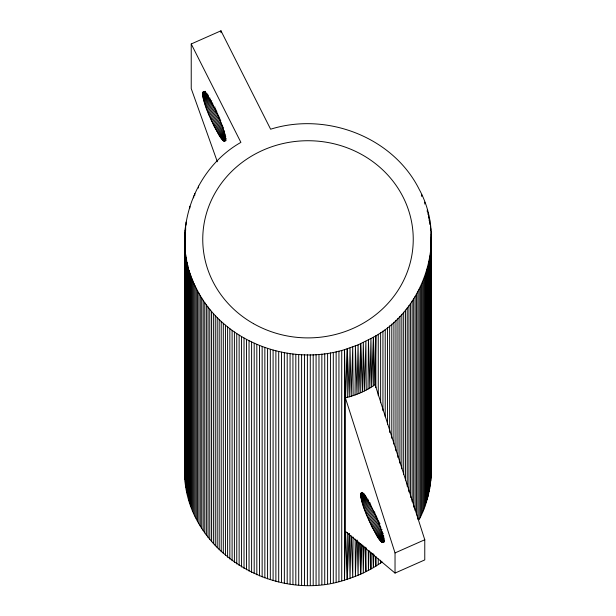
<?xml version="1.0" encoding="UTF-8"?>
<svg xmlns="http://www.w3.org/2000/svg" width="616" height="616" viewBox="0 0 616 616"><rect width="100%" height="100%" fill="white"/><g stroke="black" fill="none" stroke-linecap="round" stroke-linejoin="round"><path stroke-width="0.92" d="M185.046 460.552C176.261 544.914 271.048 606.406 347.27 579.186L347.324 532.532M382.166 561.969C371.525 569.484 359.69 575.275 347.27 579.186L345.368 531.354L395.033 573.08L424.77 559.913L424.77 539.762L375.106 384.654L373.411 337.245L358.073 344.883L344.513 349.657L344.513 580.026L345.368 531.354L345.368 397.82C355.324 395.541 364.818 391.399 373.365 385.816L373.411 337.245C424.131 309.763 447.316 240.933 419.311 189.559C393.023 136.683 326.11 111.712 270.624 129.214L220.959 30.8L191.23 43.967L191.23 88.596L217.348 161.769M355.047 394.979L355.409 345.961L356.949 394.263L358.073 344.883L358.835 393.509L360.707 343.759L362.562 391.861L363.309 342.565L364.403 390.968L365.889 341.318L366.227 390.028M366.058 547.639L365.889 571.687L365.134 547.116M368.037 389.043L368.43 340.017L369.831 388.011L370.94 338.661L371.61 386.94L373.411 337.245M353.068 537.013L352.722 577.338L351.451 536.698M371.163 552.683L370.94 569.022L370.547 552.036M419.173 289.327L419.173 519.688C428.597 501.385 432.802 480.395 430.884 459.882M358.589 542.095L358.073 575.252L357.257 540.093M191.23 43.967L240.895 142.381C191.514 170.239 169.223 237.614 196.304 288.303C222.184 341.372 288.935 366.774 344.513 349.657L345.368 397.82L395.033 552.922L395.033 573.08M363.902 546.307L363.309 572.934L362.886 545.299M351.051 535.751L350.011 578.293L349.334 533.687M368.999 550.396L368.43 570.385L368.268 550.365M356.533 540.132L355.409 576.322L355.132 539.054M202.471 93.601C204.735 86.81 212.697 105.49 214.068 107.076C218.911 117.456 224.224 128.074 225.664 139.562C223.4 146.354 215.438 127.674 214.068 126.08C209.224 115.708 203.911 105.09 202.471 93.601L205.097 92.439M360.599 494.763C362.863 487.972 370.824 506.652 372.195 508.238C377.038 518.618 382.351 529.236 383.791 540.725C381.527 547.516 373.565 528.836 372.195 527.242C367.352 516.87 362.039 506.252 360.599 494.763L363.224 493.601M372.873 553.33L373.411 567.613L373.866 554.308M359.498 542.973L360.707 574.12L361.815 544.444M345.368 397.82L347.27 348.825L349.28 396.827L350.011 347.925L351.212 396.257L352.722 346.97L353.137 395.641M347.27 579.186L349.126 533.679M373.365 385.816L375.106 384.654L375.852 335.782L375.852 387.61M202.695 92.192L204.443 91.414M202.595 92.454L205.22 91.299M202.525 92.785L205.151 91.622M202.487 93.162L205.105 92M202.487 94.094L205.983 92.546M202.525 94.648L206.021 93.093M202.595 95.249L206.968 93.309M202.695 95.896L207.068 93.963M202.818 96.604L207.192 94.664M202.972 97.351L208.216 95.026M203.149 98.144L208.393 95.827M203.357 98.991L208.601 96.666M203.588 99.869L208.832 97.551M203.842 100.793L209.964 98.083M204.119 101.756L210.241 99.045M204.427 102.756L210.549 100.046M204.751 103.788L211.75 100.685M205.105 104.851L211.226 102.133M205.475 105.937L212.474 102.841M205.867 107.053L212.867 103.958M206.283 108.193L213.275 105.09M206.714 109.348L213.706 106.252M207.161 110.526L215.03 107.038M207.623 111.719L215.492 108.231M208.108 112.921L215.977 109.432M208.601 114.129L216.47 110.641M209.109 115.346L216.978 111.866M209.632 116.57L217.502 113.082M210.164 117.787L218.033 114.299M210.703 119.004L218.572 115.523M211.25 120.212L219.119 116.732M211.804 121.421L219.673 117.933M212.366 122.607L220.235 119.127M212.928 123.785L220.798 120.297M213.498 124.948L220.497 121.845M214.068 126.08L221.067 122.984M214.638 127.196L221.629 124.101M215.2 128.29L222.199 125.194M215.769 129.352L222.761 126.257M216.332 130.384L223.323 127.289M216.886 131.385L223.007 128.675M217.433 132.348L223.554 129.637M217.972 133.272L224.093 130.561M218.503 134.157L224.624 131.447M219.026 134.996L224.27 132.671M219.535 135.79L224.778 133.472M220.028 136.544L225.279 134.219M220.513 137.245L224.879 135.312M220.975 137.899L225.348 135.967M221.421 138.5L225.795 136.567M221.852 139.054L225.356 137.507M222.268 139.547L225.764 137.999M222.661 139.986L226.157 138.438M223.03 140.371L225.656 139.208M223.377 140.694L226.003 139.539M223.708 140.964L225.456 140.194M224.016 141.172L225.764 140.402M224.293 141.326L226.041 140.548M360.945 493.147L362.693 492.369M360.822 493.354L362.57 492.577M360.722 493.616L362.47 492.846M360.653 493.947L362.4 493.17M360.614 494.325L363.232 493.162M360.614 495.256L364.11 493.709M360.653 495.811L364.148 494.255M360.722 496.411L364.218 494.856M360.822 497.058L365.196 495.125M360.945 497.767L365.319 495.826M361.099 498.513L365.473 496.581M361.276 499.307L366.52 496.989M361.484 500.153L366.728 497.828M361.707 501.031L366.959 498.714M361.969 501.955L368.091 499.245M362.247 502.918L368.368 500.207M362.555 503.919L368.676 501.208M362.878 504.951L368.999 502.24M363.232 506.013L370.224 502.91M363.602 507.099L370.601 504.003M363.994 508.215L370.994 505.12M364.403 509.355L371.402 506.252M364.834 510.51L371.833 507.415M365.288 511.688L372.28 508.593M365.75 512.882L372.749 509.778M366.235 514.083L373.227 510.98M366.728 515.292L374.597 511.804M367.236 516.508L375.106 513.028M367.76 517.733L375.629 514.245M368.283 518.949L376.16 515.461M368.83 520.166L376.699 516.678M369.377 521.375L377.246 517.894M369.931 522.584L377.8 519.096M370.493 523.769L378.363 520.289M371.055 524.947L378.925 521.459M371.625 526.11L379.495 522.622M372.195 527.242L380.064 523.762M372.765 528.359L379.756 525.263M373.327 529.452L380.326 526.357M373.897 530.515L380.888 527.419M374.459 531.546L380.58 528.836M375.013 532.547L382.005 529.444M375.56 533.51L381.681 530.8M376.099 534.434L382.22 531.723M376.63 535.319L382.752 532.609M377.154 536.159L383.275 533.448M377.662 536.952L382.906 534.634M378.155 537.706L383.406 535.381M378.64 538.407L383.884 536.089M379.102 539.062L383.475 537.129M379.548 539.662L383.922 537.73M379.98 540.217L384.353 538.276M380.395 540.709L383.891 539.162M380.788 541.148L384.284 539.601M381.158 541.533L383.783 540.371M381.504 541.857L384.13 540.702M381.835 542.126L384.461 540.963M382.143 542.334L383.891 541.564M382.421 542.488L384.168 541.71M382.675 542.581L384.423 541.803M395.033 552.922L424.77 539.762M375.706 556.556L375.852 566.143L375.852 556.548M373.404 554.292L373.411 567.613M347.27 348.825L347.332 397.343M431.308 236.744L431.3 472.541M431.208 234.034L431.192 475.252M431.038 231.323L431.038 461.684M431.015 247.594L431.015 477.962M430.807 228.613L430.807 230.53M430.777 250.304L430.777 480.665M430.499 225.918L430.499 229.753M430.468 252.999L430.468 483.368M430.091 255.694L430.091 486.055M429.698 220.536L429.698 224.378M429.645 258.374L429.645 488.742M429.19 217.864L429.19 220.744M429.129 261.045L429.129 491.414M428.62 215.207L428.62 218.087M428.551 263.702L428.551 494.07M427.981 212.559L427.981 214.476M427.904 266.351L427.904 496.719M427.281 209.925L427.281 211.842M427.196 268.984L427.196 499.353M426.418 271.602L426.418 501.963M425.579 274.197L425.579 504.558M424.77 202.125L424.77 204.042M424.67 276.776L424.67 507.137M423.7 279.333L423.7 509.694M422.661 281.866L422.661 512.235M421.683 194.517L421.683 196.435M421.56 284.376L421.56 514.745M420.397 286.863L420.397 517.232M417.894 291.761L417.894 519.242M416.547 294.163L416.547 514.93M415.138 296.535L415.138 510.587M413.675 298.883L413.675 507.168M412.15 301.193L412.15 501.801M410.572 303.465L410.572 497.358M408.932 305.705L408.932 491.915M407.238 307.908L407.238 486.44M405.49 310.071L405.49 479.964M403.688 312.197L403.688 474.412M401.832 314.283L401.832 468.822M399.923 316.331L399.923 463.186M397.967 318.333L397.967 457.511M395.965 320.289L395.965 450.827M393.909 322.207L393.909 444.105M391.799 324.07L391.799 438.292M389.651 325.895L389.651 432.432M387.456 327.666L387.456 424.609M385.223 329.391L385.223 416.739M382.936 331.062L382.936 410.733M380.619 332.686L380.619 402.756M380.619 560.175L380.619 563.055M378.255 334.265L378.255 395.695M378.255 558.866L378.255 564.626M360.707 343.759L360.707 392.708M360.707 543.404L360.707 574.12M341.734 350.427L341.734 580.796M338.939 351.143L338.939 581.504M336.128 351.79L336.128 582.159M333.295 352.383L333.295 582.744M330.453 352.906L330.453 583.267M327.596 353.368L327.596 583.737M324.732 353.769L324.732 584.13M321.852 354.108L321.852 584.468M318.973 354.377L318.973 584.746M316.077 354.585L316.077 584.954M313.19 354.731L313.19 585.1M310.287 354.816L310.287 585.185M307.392 354.831L307.392 585.2M304.497 354.793L304.497 585.154M301.601 354.677L301.601 585.046M298.706 354.508L298.706 584.877M295.819 354.269L295.819 584.638M292.939 353.969L292.939 584.338M290.067 353.607L290.067 583.976M287.202 353.184L287.202 583.545M284.353 352.691L284.353 583.059M281.512 352.144L281.512 582.505M278.694 351.528L278.694 581.897M275.883 350.851L275.883 581.219M273.096 350.111L273.096 580.48M270.324 349.318L270.324 579.679M267.575 348.456L267.575 578.824M264.849 347.54L264.849 577.9M262.147 346.554L262.147 576.923M259.467 345.514L259.467 575.883M256.818 344.421L256.818 574.79M254.192 343.266L254.192 573.627M251.605 342.049L251.605 572.418M249.041 340.787L249.041 571.148M246.515 339.455L246.515 569.823M244.021 338.076L244.021 568.445M241.557 336.644L241.557 567.005M239.131 335.15L239.131 565.519M236.752 333.61L236.752 563.979M234.403 332.016L234.403 562.377M232.101 330.369L232.101 560.737M229.837 328.675L229.837 559.043M227.612 326.927L227.612 557.295M225.441 325.14L225.441 555.501M223.308 323.292L223.308 553.661M221.221 321.406L221.221 551.774M220.959 30.8L220.959 32.702M219.188 319.473L219.188 549.842M217.202 317.502L217.202 547.863M215.269 315.477L215.269 545.845M213.382 313.421L213.382 543.782M211.55 311.319L211.55 541.68M209.771 309.17L209.771 539.539M208.046 306.991L208.046 537.36M206.375 304.774L206.375 535.135M204.758 302.518L204.758 532.886M203.203 300.231L203.203 530.592M201.702 297.905L201.702 528.274M200.262 295.549L200.262 525.918M198.883 293.162L198.883 523.531M198.514 186.117L198.514 188.034M197.559 290.744L197.559 521.113M196.304 288.303L196.304 518.664M195.103 285.832L195.103 516.193M194.787 193.47L194.787 195.388M193.963 283.329L193.963 513.698M193.67 195.973L193.67 197.89M192.893 280.811L192.893 511.172M191.884 278.263L191.884 508.631M190.937 275.699L190.937 506.067M190.059 273.111L190.059 503.48M189.828 206.214L189.828 208.139M189.243 270.509L189.243 500.87M188.496 267.883L188.496 498.252M187.811 265.25L187.811 495.611M187.195 262.593L187.195 492.962M186.64 259.929L186.64 490.298M186.04 222.099L186.04 224.979M186.155 257.257L186.155 487.618M185.739 254.57L185.739 484.931M185.639 224.786L185.639 230.546M185.308 227.489L185.308 230.361M185.393 251.875L185.393 482.236M185.046 230.191L185.108 479.533M184.9 246.462L184.9 476.83M184.854 232.894L184.854 463.263M184.723 235.612L184.754 474.12M253.523 323.662A105.244 98.583 0 0 0 413.221 241.326A105.244 98.583 0 0 0 257.249 152.945A105.244 98.583 0 0 0 253.523 323.662"/></g></svg>
